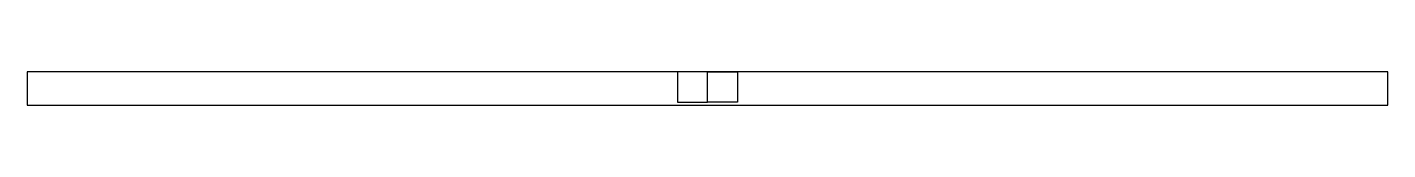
# Model space of a CAD drawing. Header units: millimetres. Extents: x -45.4 to 45.4, y -2.2 to 0.
import ezdxf

# ---------------------------------------------------------------- set-up
doc = ezdxf.new("R2010")
doc.units = ezdxf.units.MM
doc.layers.get('0').update_dxf_attribs({"linetype": 'CONTINUOUS'})

msp = doc.modelspace()

# ---------------------------------------------------------------- linework, layer by layer
for points in [[(45.381, 0), (-45.381, 0), (-45.381, -2.2), (45.381, -2.2)], [(0, 0), (-2, 0), (-2, -2), (0, -2)], [(0, 0), (2, 0), (2, -2), (0, -2)]]:
    msp.add_lwpolyline(points, close=True)
msp.add_point((0, 0))

doc.saveas('drawing.dxf')
